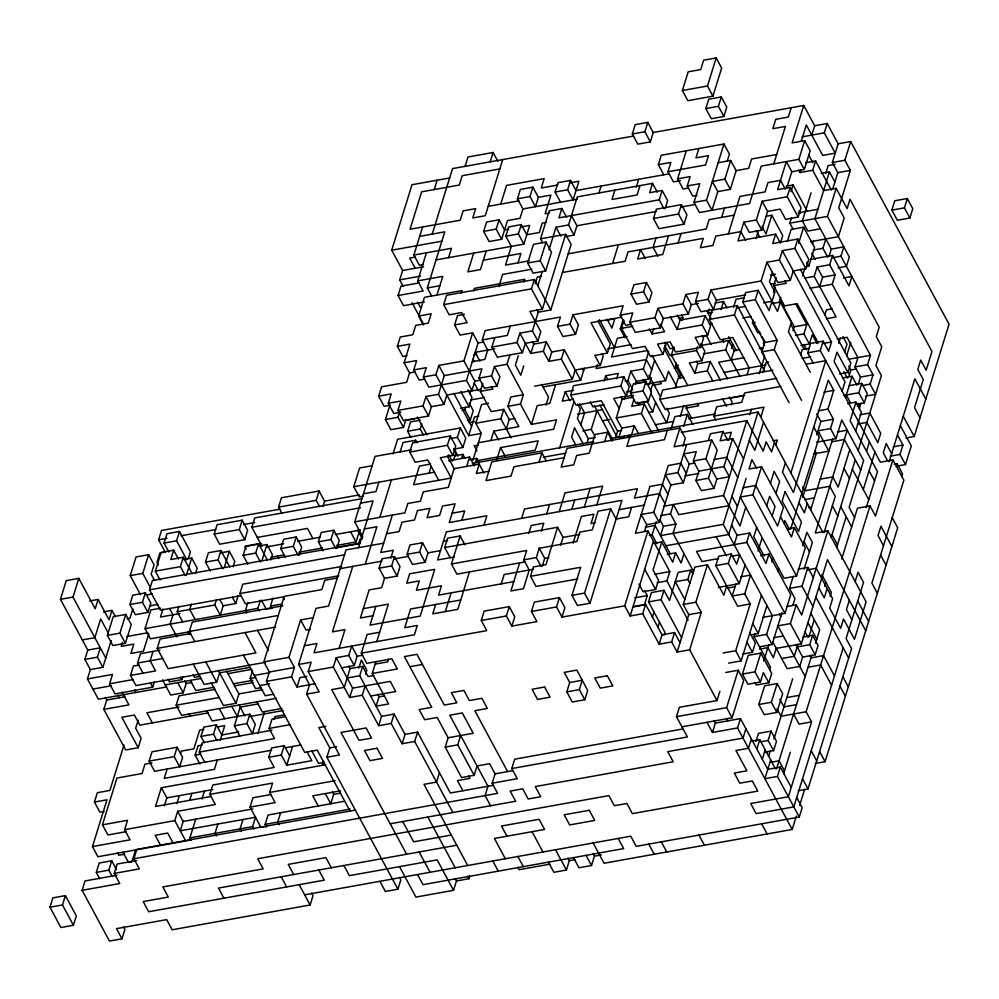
<?xml version="1.0" encoding="UTF-8"?>
<svg xmlns="http://www.w3.org/2000/svg" width="999" height="999" viewBox="0 0 999 999"><rect width="100%" height="100%" fill="white"/><g stroke="black" fill="none" stroke-linecap="round" stroke-linejoin="round"><path stroke-width="1.5" d="M166.646 686.95L98.364 699.225L87.437 678.933L90.335 669.58L84.878 659.427L87.775 650.074L60.452 599.325L66.259 580.619L78.809 578.359L95.205 608.803L98.102 599.45L89.748 600.948M105.782 657.966L73.002 597.077L78.809 578.359M90.335 669.58L102.885 667.32L97.415 657.167L100.325 647.814L87.775 650.074M103.571 611.9L111.938 610.389L109.028 619.755L98.102 599.45M107.392 635.414L113.212 616.695L125.749 614.447L131.219 624.6L125.399 643.306L112.862 645.566L107.392 635.414L119.942 633.154L125.749 614.447M140.497 594.68L130.245 575.649L136.051 556.942L148.601 554.682L154.058 564.835L151.161 574.188L154.57 580.531M102.885 667.32L111.176 640.584M129.895 604.507L132.805 595.154L145.342 592.894L150.812 603.046L147.902 612.399L135.365 614.66L129.895 604.507L142.445 602.26L145.342 592.894M150.3 587.35L142.782 573.401L148.601 554.682M154.37 681.817L152.71 687.162L115.072 693.93L109.615 683.778L112.512 674.425L87.437 678.933M122.477 642.345L121.229 646.353L133.779 644.105L130.869 653.458L143.406 651.198L148.801 633.828M132.855 608.928L129.945 618.281L127.16 618.793M138.162 720.192L135.664 728.209L141.134 738.361L138.224 747.714L125.687 749.974L103.821 709.377L106.731 700.024L105.37 697.489M165.434 552.497L158.604 539.81L161.513 530.457L279.97 509.165M49.95 907.217L52.86 897.864L65.397 895.616L76.324 915.908L73.427 925.261L60.877 927.522L49.95 907.217L62.487 904.969L65.397 895.616M241.283 595.616L160.452 610.152L149.525 589.847L152.422 580.494L360.077 543.169M160.115 580.019L155.332 571.141L161.139 552.435L173.689 550.174L178.459 559.053M168.831 551.947L164.048 543.069L166.945 533.716L179.495 531.468L190.422 551.76L188.349 558.441M265.572 662.275L135.964 685.576L130.507 675.424L133.404 666.071L138.986 665.072M190.909 631.53L150.487 638.798L145.03 628.646L150.837 609.939L160.589 608.179M104.096 811.45L99.912 812.199L94.443 802.06L97.353 792.694L109.89 790.446L124.001 745.004M143.044 673.176L137.575 663.024L140.484 653.671L159.99 650.162M173.689 550.174L170.779 559.527L183.317 557.28L192.195 573.763M186.838 559.852L176.586 540.821L179.495 531.468M162.962 609.015L160.477 617.032L179.982 613.536M146.703 847.964L97.927 856.73L92.457 846.578L106.993 799.799L94.443 802.06M153.022 651.41L150.125 660.764L155.582 670.916L130.507 675.424M185.202 575.511L180.419 566.633L183.317 557.28M123.514 926.91L124.887 929.445L121.978 938.798L109.44 941.058L82.118 890.309L85.015 880.956L117.07 875.186M126.024 831.705L107.904 834.964L102.447 824.824L116.97 778.034L142.058 773.526L144.955 764.173L151.923 762.924M244.992 632.579L255.931 652.884L168.132 668.668L157.205 648.363L160.102 639.01L190.759 633.503M186.301 575.436L191.696 558.066L183.329 559.565M99.713 878.733L96.291 872.389L99.201 863.036L111.738 860.776L116.521 869.654M182.655 621.878L177.185 611.738L178.846 606.393M195.492 573.563L197.153 568.219L191.696 558.066M191.396 604.133L189.735 609.477L195.192 619.63M112.25 876.485L108.829 870.141L111.738 860.776M210.277 571.003L205.494 562.125L208.404 552.759L220.941 550.511L229.832 567.007M214.211 534.053L217.12 524.7L242.208 520.192L247.665 530.332L244.767 539.697L219.68 544.205L214.211 534.053L239.298 529.545L242.208 520.192M92.457 846.578L130.095 839.809L124.625 829.669L127.535 820.304L102.447 824.824M82.118 890.309L119.743 883.541L114.273 873.401L117.183 864.035L136.688 860.539M271.666 750.224L154.595 771.278L149.138 761.126L152.035 751.772L177.123 747.264L182.592 757.404L179.683 766.77L174.213 756.618L177.123 747.264M194.83 641.595L189.36 631.455L192.27 622.102L282.854 605.806M222.827 568.743L218.044 559.865L220.941 550.511M168.057 679.32L169.418 681.855L181.968 679.607L182.792 676.935M276.411 698.313L181.643 715.359L176.174 705.207L179.083 695.853L215.309 689.335M162.512 679.832L170.717 695.054L183.254 692.806L186.164 683.441L184.79 680.906M131.818 861.987L135.552 849.962M114.273 873.401L139.361 868.893L133.891 858.74L136.801 849.387L355.594 810.052M224.338 567.345L229.32 551.298L220.954 552.809M219.768 599.425L223.189 605.769L220.28 615.122L214.81 604.969L216.471 599.625M289.66 755.831L284.191 745.679L271.653 747.939L268.743 757.292L274.213 767.444L161.326 787.736L155.519 806.443L211.264 796.428M167.145 769.018L164.236 778.371L214.41 769.355L217.307 760.002M233.117 566.795L234.777 561.45L229.32 551.298M164.311 805.906L166.796 797.876L161.326 787.736M180.494 753.77L181.319 751.098L193.856 748.85L199.675 730.132L203.846 729.382M247.914 564.235L243.132 555.357L246.029 546.003L258.579 543.743L267.457 560.239M262.088 546.316L251.848 527.285L254.745 517.932L362.05 498.638M223.189 605.769L235.727 603.508L238.212 595.491M284.34 599.5L282.967 596.952L245.342 603.721L239.872 593.568L242.782 584.215L341.733 566.433M176.848 803.646L179.333 795.629M260.452 561.987L255.669 553.096L258.579 543.743M193.219 664.148L204.146 684.452L216.683 682.192L219.593 672.839L250.25 667.332M148.102 847.701L185.727 840.946L174.8 820.641L177.697 811.288L215.334 804.52L209.865 794.38L212.775 785.027L325.649 764.722M199.912 764.035L195.13 755.157L198.039 745.803L202.21 745.042M204.358 742.781L200.936 736.438L203.846 727.085L216.383 724.837L221.853 734.977L238.574 731.98M204.77 762.262L199.3 752.11L202.21 742.756L271.89 730.219M247.852 602.584L245.367 610.614L246.728 613.149M261.963 560.576L266.945 544.542L258.579 546.041M281.98 513.461L278.559 507.117L281.468 497.764L319.093 490.996L324.563 501.148L322.902 506.493M177.697 811.288L183.167 821.44L180.257 830.793L255.519 817.269L252.61 826.623L253.971 829.158M189.81 800.049L191.883 793.368M216.895 740.534L213.486 734.19L216.383 724.837M270.754 560.039L272.415 554.682L266.945 544.542M259.278 610.889L257.904 608.354L260.402 600.337M191.259 840.434L189.897 837.899L195.704 819.18M201.935 799.138L204.42 791.121M220.192 740.321L224.75 725.624L217.782 726.872M285.539 557.467L280.756 548.588L283.666 539.235L296.204 536.987L301.673 547.127L299.176 555.144M211.151 682.704L223.439 705.544L235.989 703.284L238.886 693.93L226.598 671.091M271.815 608.641L270.454 606.106L272.939 598.076M239.835 735.988L234.365 725.836L240.185 707.13L258.291 703.87M261.176 687.624L255.607 688.623L250.137 678.483L252.635 670.454M298.077 555.219L293.294 546.341L296.204 536.987M350.025 811.051L317.232 750.162L304.695 752.409L266.446 681.368L269.343 672.015L263.886 661.862L284.216 596.378L321.84 589.61L324.75 580.257L337.287 577.996M403.134 286.201L399.712 279.857L402.622 270.504L391.695 250.212L412.025 184.715L449.65 177.959M249.812 714.223L255.282 724.375L252.372 733.728L246.915 723.588L249.812 714.223L212.188 720.991L206.731 710.838M319.605 506.693L316.196 500.349L319.093 490.996M217.894 824.025L214.985 833.391L216.346 835.926M257.817 733.566L264.46 712.175M323.164 550.711L318.381 541.833L321.291 532.467L333.828 530.219L339.298 540.372L336.8 548.389M424.45 301.923L403.546 305.682L398.077 295.529L400.986 286.176L419.105 282.917M315.11 683.753L296.99 687.012L291.533 676.86L294.43 667.507L288.973 657.354L300.587 619.929L313.124 617.682M423.514 264.448L419.33 265.21L413.873 255.057L422.589 226.985M434.203 189.56L437.112 180.207M199.3 752.11L274.563 738.573L269.093 728.433L272.003 719.068L284.54 716.82M242.969 819.517L240.072 828.87L241.433 831.418M274.101 719.28L274.925 716.608L284.678 714.847M335.701 548.451L330.931 539.572L333.828 530.219M266.558 826.41L260.976 827.409L250.05 807.117L252.959 797.764L271.079 794.505M389.71 405.332L384.128 406.331L378.671 396.191L381.568 386.825L406.655 382.317L409.565 372.964L404.096 362.812L409.915 344.106L397.365 346.366L402.834 356.506L407.018 355.756M379.907 881.293L385.364 891.445L397.914 889.197L326.873 757.254L339.41 755.007L306.631 694.118L309.54 684.752L298.601 664.46L316.034 608.329L328.571 606.068L346.004 549.937L383.628 543.169M363.436 496.091L359.265 496.853L353.796 486.7L359.603 467.982L372.152 465.734M397.365 346.366L400.274 337L412.812 334.752L415.721 325.399L428.259 323.139L431.168 313.786L418.618 316.034L423.401 324.912M398.077 295.529L423.164 291.021L417.694 280.869L426.411 252.797M432.217 234.091L452.559 168.594L633.728 136.026M296.99 687.012L299.9 677.659L306.868 676.398M400.736 412.187L393.768 413.436L388.311 403.284L391.208 393.931L378.671 396.191M250.05 807.117L275.137 802.609L269.668 792.457L272.577 783.104L209.865 794.38M307.055 751.797L311.838 760.676L286.75 765.184L281.293 755.032L284.191 745.679M405.919 419.405L403.434 427.422L390.884 429.682L385.427 419.53L389.985 404.832M306.631 694.118L319.168 691.857L308.241 671.565L311.151 662.2L298.601 664.46M362.912 537.087L354.72 521.865L375.05 456.381L411.288 449.862M418.618 316.034L424.438 297.327L462.062 290.559L461.226 293.231M431.431 295.579L427.335 287.974L444.767 231.83L419.68 236.351M465.097 166.346L468.007 156.993L493.094 152.485L497.877 161.363M266.521 826.91L265.147 824.362L268.057 815.009L343.319 801.485M286.75 765.184L292.57 746.478M336.526 545.454L356.031 541.945L359.765 529.92M464.485 314.323L457.517 315.584L454.62 324.937L460.077 335.09L472.627 332.829L463.911 360.901L438.823 365.409L444.293 375.562L438.474 394.268L425.936 396.528L431.393 406.668L428.496 416.034L403.409 420.542L397.939 410.389L400.849 401.036L388.311 403.284M358.541 544.255L360.202 538.898M403.434 427.422L397.964 417.282L399.625 411.925M352.734 566.396L332.405 631.88L344.942 629.632L339.136 648.339M358.541 547.677L373.077 500.899L360.527 503.159M378.883 482.192L375.974 491.545L363.436 493.793M424.775 379.071L419.205 380.07L413.736 369.917L416.645 360.564L404.096 362.812M436.975 295.067L442.782 276.361L417.694 280.869M448.588 257.642L451.498 248.289L413.873 255.057M280.607 812.761L277.697 822.115L279.058 824.65M393.032 453.946L397.602 439.248L460.314 427.972L465.771 438.124L462.874 447.477L454.508 448.988M454.62 324.937L467.157 322.677L461.688 312.537L449.15 314.785L443.681 304.645L446.59 295.279L534.39 279.495L550.786 309.952L538.236 312.2L532.43 330.919L537.899 341.059L525.349 343.319L522.452 352.672L497.365 357.18L491.895 347.028L494.805 337.674M365.172 685.888L362.262 695.242L349.725 697.502L333.329 667.045L336.238 657.692L348.776 655.444L351.685 646.078L357.142 656.231L354.245 665.584L341.695 667.844M365.284 564.135L376.898 526.71L364.36 528.971M379.807 517.357L391.421 479.932M400.137 451.86L403.047 442.507L415.584 440.259L416.945 442.794M472.627 332.829L478.084 342.982L466.471 380.407L428.833 387.162L423.376 377.023L426.286 367.669L413.736 369.917M490.184 161.838L493.094 152.485M411.039 437.612L407.629 431.268L410.539 421.915L420.292 420.154M428.496 416.034L423.027 405.881L425.936 396.528M438.686 480.269L427.759 459.977L415.222 462.225L409.752 452.085L412.662 442.719L450.287 435.964L455.744 446.103L452.847 455.469L440.297 457.717L451.236 478.022L413.598 484.777L419.418 466.071L430.557 464.06M392.345 515.097L380.731 552.522L393.269 550.274L390.784 558.291M414.76 442.932L415.584 440.259M488.561 403.284L481.593 404.545L475.786 423.251L481.243 433.404L468.706 435.651L435.914 374.762L438.823 365.409M473.676 253.134L467.869 271.853L480.407 269.593L486.226 250.886M502.722 159.578L485.302 215.709L472.752 217.969L475.661 208.616L463.124 210.864L460.214 220.23L410.04 229.246L421.665 191.82L459.29 185.052L462.2 175.699L499.825 168.931M423.588 435.352L420.167 429.008L421.828 423.663M384.553 578.334L379.096 568.194L381.993 558.828L394.543 556.58L400 566.733L397.103 576.086L384.553 578.334L381.655 587.699L369.106 589.947L360.389 618.019L372.939 615.759M532.904 187.188L530.007 196.541L535.464 206.693L538.374 197.34L532.904 187.188L520.367 189.448L517.457 198.801L522.927 208.953L520.017 218.306L507.48 220.567L501.673 239.273L489.123 241.533L483.666 231.381L486.563 222.028L499.113 219.768L504.57 229.92L508.753 229.171M348.701 666.096L350.062 668.631L344.255 687.349L331.718 689.597L359.041 740.346L371.578 738.086L366.109 727.946L341.034 732.454L406.605 854.232M322.302 765.097L323.551 761.088M326.873 757.254L329.782 747.901L318.843 727.609L325.811 726.348M377.634 694.293L379.008 696.827L376.099 706.181L388.636 703.933L372.252 673.488L397.327 668.968L391.87 658.828L366.783 663.336L361.313 653.184L367.132 634.477L379.67 632.217M375.836 606.405L370.03 625.112L420.204 616.096L434.727 569.318L409.64 573.826L406.73 583.179L419.28 580.931L416.371 590.284L441.458 585.776L438.549 595.129L513.811 581.605M473.776 290.984L474.6 288.311L524.775 279.283L523.938 281.955M500.749 204.108L506.555 185.389L544.18 178.634L541.283 187.987L558.004 184.977M349.725 697.502L352.622 688.136L336.238 657.692M358.853 668.094L361.338 660.077L366.808 670.217L365.559 674.238M397.103 576.086L391.633 565.933L394.543 556.58M501.673 239.273L496.203 229.121L499.113 219.768M381.568 716.333L394.106 714.073L391.196 723.438L378.658 725.686L381.568 716.333L359.702 675.736L362.612 666.383L350.062 668.631M431.393 406.668L443.943 404.42L446.84 395.067L471.928 390.547L474.837 381.193L463.911 360.901M376.76 641.57L388.386 604.145L363.299 608.666M429.046 473.164L431.131 466.483M407.08 554.32L409.99 544.967L422.527 542.719L427.997 552.859L425.087 562.212L412.55 564.472L407.08 554.32L419.617 552.072L422.527 542.719M529.183 260.826L505.494 265.085L511.301 246.378L505.844 236.226L508.741 226.873L521.291 224.613L526.748 234.765L539.298 232.505L542.207 223.152L546.378 222.402M332.305 791.845L333.678 794.38L330.769 803.733L325.312 793.593M372.252 673.488L375.986 661.45M452.847 455.469L447.377 445.317L450.287 435.964M472.277 361.688L484.815 359.44L487.724 350.087L482.255 339.935L485.164 330.582L560.414 317.045L557.517 326.398L562.974 336.551L575.524 334.303L578.421 324.937L572.964 314.797L623.126 305.769L620.229 315.135L625.686 325.274L631.268 324.275M498.863 286.476L502.597 274.438L531.855 269.181M436.051 259.902L523.851 244.118L518.381 233.966L521.291 224.613M121.978 938.798L116.508 928.645L166.683 919.629L172.153 929.782L310.115 904.982L313.024 895.616L311.651 893.081M467.557 420.492L470.342 419.992L464.872 409.84L465.709 407.167M469.855 393.806L470.691 391.133L480.444 389.373M388.524 659.203L387.699 661.875L375.149 664.123M462.874 447.477L457.405 437.337L460.314 427.972M460.689 408.304L469.055 406.793L471.953 397.44L467.857 389.835M453.696 459.677L455.769 452.997L453.721 449.188M509.902 354.932L507.005 364.285L494.455 366.533L499.925 376.685L497.015 386.039L484.478 388.299L479.008 378.146L481.918 368.793L444.293 375.562M447.302 455.969L454.133 468.656L448.326 487.375L423.239 491.883L420.342 501.236L407.792 503.496L404.895 512.849L354.72 521.865M518.044 262.837L520.941 253.471L483.316 260.24M523.851 244.118L529.657 225.412L521.291 226.91M470.342 419.992L473.251 410.639L469.143 403.022M506.331 428.896L509.24 419.53L503.771 409.39L491.233 411.638L480.307 391.346L482.792 383.329M461.65 458.379L462.899 454.37L454.533 455.869M468.706 435.651L474.513 416.945L478.696 416.196M497.015 386.039L491.558 375.899L494.455 366.533M527.659 263.049L533.466 244.33L546.003 242.083L551.473 252.223L545.666 270.941L533.116 273.189L527.659 263.049L540.197 260.789L546.003 242.083M466.683 466.408L469.58 457.055L448.676 460.801M510.252 326.061L507.342 335.427L482.255 339.935M450.174 557.704L444.705 547.564L447.614 538.199L460.152 535.951L464.935 544.83M542.619 242.62L540.559 238.811L549.275 210.752L561.825 208.491L566.608 217.37M560.551 202.185L555.094 192.033L557.991 182.68L570.541 180.432L575.998 190.572L669.367 173.789M472.952 460.127L481.243 433.404M475.462 462.437L476.71 458.416L469.742 459.677M537.899 341.059L540.796 331.705L529.87 311.413L542.407 309.153L531.48 288.861L534.39 279.495M435.651 604.482L432.742 613.848L457.829 609.34L469.443 571.915M461.788 520.279L464.697 510.926L452.16 513.186M454.133 468.656L479.22 464.148L476.311 473.501L488.861 471.253M522.452 352.672L516.982 342.52L519.892 333.167L532.43 330.919M535.239 283.716L537.312 277.035L541.495 276.286M525.187 561.888L456.905 574.163L451.436 564.01L460.152 535.951M537.749 286.014L542.32 271.316M548.963 249.925L556.006 227.21L568.556 224.95L577.272 196.878L652.522 183.354L657.305 192.233M561.825 208.491L558.916 217.844L659.253 199.812L662.162 190.459L649.625 192.707L652.522 183.354M570.541 182.717L578.908 181.219L573.101 199.937L567.632 189.785L570.541 180.432M490.884 440.497L493.793 431.143L518.868 426.635L507.942 406.343L510.851 396.99L523.389 394.73L507.005 364.285M518.269 355.719L515.372 365.072L520.829 375.224L523.738 365.871M511.113 437.774L500.861 418.743L503.771 409.39M405.032 734.377L417.582 732.117L414.672 741.47L402.122 743.731L405.032 734.377L394.106 714.073M445.292 611.588L451.098 592.882M542.407 309.153L565.646 234.303L540.559 238.811M496.79 459.627L500.524 447.602L538.149 440.834L535.239 450.199L476.71 460.714M533.716 344.106L546.266 341.858L543.356 351.211L530.819 353.471L533.716 344.106L532.355 341.571M478.346 442.757L553.596 429.233L556.505 419.867L531.418 424.388L520.491 404.083L523.389 394.73M483.966 525.137L486.875 515.771L449.25 522.539L455.057 503.833L442.52 506.081L439.61 515.434L427.072 517.694L429.97 508.341L417.432 510.589L414.523 519.955L401.985 522.202L399.076 531.555L386.538 533.816M550.786 309.952L571.116 244.455L565.646 234.303M565.659 236.601L574.013 235.102L576.923 225.749L571.453 215.597M599.013 192.745L601.086 186.064M551.723 351.998L564.273 349.75L561.363 359.103L548.826 361.363L551.723 351.998L546.266 341.858M531.418 424.388L537.225 405.669L549.775 403.421L555.581 384.702M575.524 334.303L570.054 324.151L572.964 314.797M546.016 405.132L548.501 397.103L541.67 384.428M397.914 889.197L400.811 879.832L399.45 877.297M361.313 653.184L486.738 630.631L481.281 620.491L484.178 611.138L509.265 606.618L514.735 616.77L511.825 626.123L536.913 621.615L531.443 611.463L534.353 602.11L559.44 597.602L564.897 607.754L562 617.107L624.712 605.831L647.951 530.981L635.401 533.241L649.924 486.463L662.474 484.203L667.931 494.355M614.897 190.122L611.987 199.475L637.075 194.967L639.984 185.614M632.33 133.978L635.227 124.625L647.777 122.377L653.234 132.517L650.337 141.883L637.787 144.131L632.33 133.978L644.867 131.731L647.777 122.377M133.891 858.74L497.627 793.343L492.157 783.204L495.067 773.838L489.61 763.698L477.06 765.946L474.15 775.311L461.613 777.559L445.217 747.115L448.126 737.761L437.2 717.457L424.65 719.717L419.193 709.565L431.73 707.317L404.408 656.568L416.958 654.32L444.28 705.057L456.818 702.809L451.348 692.657L463.898 690.396L469.355 700.549L481.905 698.289L487.362 708.441L474.825 710.701L507.617 771.59M439.435 772.714L436.526 782.067L423.988 784.327L467.707 865.509M501.261 583.853L504.17 574.5L533.441 569.243M521.603 518.369L524.5 509.015L637.387 488.723L634.477 498.076L659.565 493.568L665.034 503.708M539.023 462.237L541.933 452.872L491.758 461.9L485.951 480.606L511.038 476.098L513.948 466.745L564.11 457.717M573.576 390.297L565.222 391.808L562.312 401.161L573.463 399.163M474.15 775.311L457.767 744.854L460.664 735.501M534.665 386.163L572.29 379.408L575.199 370.042L600.287 365.534L603.184 356.181L601.823 353.646M615.521 437.837L617.607 431.156L601.211 400.699L576.123 405.219L570.654 395.067L573.563 385.714L623.738 376.685L629.195 386.838L626.298 396.191L613.748 398.451L619.218 408.603M519.617 562.887L510.901 590.958L523.451 588.698L529.258 569.992L523.788 559.84L526.698 550.486L451.436 564.01M528.746 533.491L531.231 525.474L543.781 523.214L541.296 531.231M612.574 263.499L618.381 244.792M636.226 187.325L638.711 179.296M511.825 626.123L506.368 615.983L509.265 606.618M559.502 448.364L574.025 401.586M543.031 386.963L580.669 380.194L584.403 368.169M546.69 513.861L549.587 504.495M577.797 578.933L535.988 586.45L530.519 576.298L533.429 566.945L545.966 564.685L557.592 527.272L444.705 547.564M541.121 566.47L536.338 557.592L539.235 548.239L576.86 541.47L579.77 532.117L592.307 529.857L598.126 511.151L610.664 508.891L616.133 519.043L628.671 516.783L631.58 507.43M663.798 174.788L658.329 164.648L661.238 155.282L723.95 144.018L729.42 154.158L727.334 160.839M597.352 364.573L596.116 368.581L646.278 359.565L651.748 369.717M682.379 90.522L688.186 71.816L700.736 69.555L703.633 60.202L716.183 57.942L721.64 68.094L712.924 96.166L687.849 100.674L682.379 90.522L707.467 86.014L716.183 57.942M580.781 424.925L584.515 412.899L579.732 404.021M600.287 365.534L594.817 355.382L607.367 353.134L610.264 343.781L597.976 320.941M542.207 566.396L544.705 558.379L539.235 548.239M559.228 511.6L565.034 492.894L602.659 486.126L596.853 504.832M653.446 218.519L656.355 209.166L681.443 204.658L686.9 214.81L683.99 224.163L658.915 228.671L653.446 218.519L678.533 214.011L681.443 204.658M680.406 180.644L673.438 181.893L667.969 171.741L670.878 162.387L658.329 164.648M604.083 381.031L605.744 375.686L618.294 373.426L616.633 378.771M625.049 337.787L620.267 328.908L623.176 319.555M631.018 294.093L633.928 284.74L646.465 282.492L651.935 292.632L649.025 301.998L636.488 304.245L631.018 294.093L643.556 291.845L646.465 282.492M664.535 342.37L665.896 344.905L662.999 354.258L650.449 356.518L644.992 346.366L632.442 348.626L621.515 328.321L624.013 320.304M587.1 442.719L588.349 438.711L577.41 418.406L580.319 409.053L577.584 403.983M594.667 435.701L591.246 429.358L597.052 410.639M399.525 866.645L415.921 897.09L453.546 890.321L456.456 880.968L455.082 878.433M560.564 545.429L563.049 537.412L557.592 527.272M571.765 509.353L574.675 499.987M786.8 187.787L791.782 171.753L786.313 161.601L777.609 189.673L790.147 187.412L787.237 196.766L762.162 201.274L756.343 219.992L743.805 222.24L737.999 240.959L775.624 234.191L772.714 243.544L797.801 239.036L794.892 248.389L782.354 250.649L779.445 260.002L766.907 262.262L761.101 280.969L710.926 289.985L716.395 300.137L713.486 309.49L700.948 311.75L695.479 301.598L698.388 292.245L685.838 294.505L682.941 303.858L657.854 308.366L663.324 318.519L660.414 327.872L635.327 332.38L629.87 322.227L632.767 312.874L620.229 315.135M656.006 238.024L653.096 247.377L657.879 256.268M665.134 208.629L667.632 200.599L662.162 190.459M688.648 187.987L683.079 188.998L677.609 178.846L686.325 150.774M705.856 108.566L708.753 99.213L721.303 96.953L726.76 107.105L723.863 116.458L711.313 118.719L705.856 108.566L718.393 106.306L721.303 96.953M626.298 396.191L620.829 386.051L623.738 376.685M456.456 880.968L468.993 878.708L469.83 876.036M573.101 543.181L581.406 516.446L593.943 514.198L591.046 523.551L595.229 522.802M584.315 507.092L590.122 488.386M604.645 441.595L607.554 432.242L595.004 434.503L589.198 453.209L576.66 455.469L573.751 464.822L561.213 467.082L567.02 448.364L679.894 428.072L685.364 438.224L682.879 446.241M668.543 235.776L662.737 254.483L637.649 258.991L640.559 249.638L645.342 258.516M562 617.107L556.53 606.955L559.44 597.602M696.89 195.342L692.707 196.091L687.25 185.951L690.147 176.586L677.609 178.846M698.863 148.526L695.966 157.879L708.503 155.619L705.594 164.985L667.969 171.741M624.437 436.463L618.868 437.462L621.778 428.109L616.308 417.957L622.115 399.238L620.754 396.703M632.704 389.41L627.934 380.532L630.831 371.178L643.381 368.918L648.776 351.548M624.213 399.45L625.049 396.778L633.403 395.267M492.157 783.204L517.245 778.696L511.788 768.543L514.685 759.19L683.316 728.87M630.469 393.144L633.366 383.791L645.916 381.531L651.373 391.683L648.476 401.036L635.926 403.296L630.469 393.144L643.006 390.896L645.916 381.531M660.414 327.872L654.944 317.719L657.854 308.366M678.184 242.869L681.093 233.516M635.464 384.003L636.301 381.318L630.831 371.178M660.514 324.101L664.61 331.705L652.072 333.966L653.721 328.621M454.358 556.955L437.624 559.964L446.341 531.893L621.94 500.324L589.984 603.246L577.447 605.494L571.977 595.354L580.694 567.282L530.519 576.298M653.234 132.517L803.745 105.469L792.132 142.882L804.67 140.634L798.863 159.34L761.238 166.109L749.612 203.534L699.45 212.55L693.98 202.397L699.787 183.691L687.25 185.951M633.828 399.662L631.755 406.343L644.305 404.083L658.641 430.731M645.491 379.445L644.667 382.118L643.306 379.583M629.732 437.087L626.823 446.453L664.447 439.685L667.357 430.332M621.778 428.109L634.315 425.849L631.405 435.202L627.235 435.951M636.301 381.318L648.838 379.071L654.645 360.352M589.984 603.246L584.527 593.094L610.664 508.891M649.275 384.615L651.348 377.934M718.144 162.725L730.681 160.464L724.874 179.183L712.337 181.431L717.794 191.583L711.987 210.302L706.518 200.15L723.95 144.018M651.635 432.48L641.395 413.449L644.305 404.083M650.549 390.934L653.034 382.904M680.057 320.105L705.144 315.584L702.235 324.95L677.147 329.458L680.057 320.105L677.322 315.022M648.513 412.525L652.697 411.775L655.594 402.41M566.795 691.87L569.705 682.504L564.235 672.364L576.773 670.104L587.712 690.409L584.802 699.762L572.265 702.01L566.795 691.87L579.333 689.61L582.242 680.257L569.705 682.504M687.762 385.502L671.365 355.057L673.85 347.04M682.155 320.304L682.979 317.632L681.618 315.097M744.667 395.229L665.234 409.515L659.765 399.363L662.674 390.01L772.764 370.217M646.066 384.165L665.584 380.656L668.481 371.303L676.685 386.526M663.324 318.519L688.398 313.998L691.308 304.645L685.838 294.505M721.628 217.395L724.525 208.042M717.794 191.583L730.344 189.335L736.151 170.617L730.681 160.464M678.259 376.436L681.043 375.936L675.586 365.784L676.41 363.112M675.212 387.762L678.121 378.396L683.691 377.397M713.486 309.49L708.029 299.35L710.926 289.985M728.358 233.853L739.972 196.428L765.059 191.92L767.969 182.567L780.506 180.307L785.289 189.186M671.141 428.646L674.874 416.62L687.412 414.36L692.881 424.513M694.842 373.102L697.739 363.736L710.289 361.488L707.379 370.841L694.842 373.102L689.372 362.949L701.91 360.689L696.453 350.549L697.689 346.541M709.315 309.116L708.066 313.124L712.25 312.375M662.999 354.258L657.529 344.118L670.079 341.858L675.536 352.01L700.624 347.502L703.533 338.137L702.16 335.602M747.127 374.6L749.2 367.919L732.804 337.475L720.267 339.722L709.34 319.43L712.237 310.077L737.324 305.569L764.647 356.306L759.252 373.688M644.605 531.356L646.678 524.675L641.208 514.535L653.758 512.275L668.281 465.497L680.819 463.236L686.288 473.389M680.307 416.446L683.628 405.756M700.624 347.502L695.154 337.35L707.704 335.09L710.601 325.736L705.144 315.584M679.894 428.072L674.088 446.79L711.713 440.022L717.182 450.174L708.466 478.234L713.935 488.386L701.385 490.634L695.928 480.494L698.825 471.141L693.368 460.989L696.266 451.635L683.728 453.883L689.198 464.036L683.378 482.742L670.841 485.002L659.215 522.427L646.678 524.675M691.608 418.206L686.151 408.054L686.975 405.382M701.91 360.689L704.819 351.336L700.724 343.731M683.678 426.386L687.412 414.36M721.028 309.528L723.513 301.511L715.159 303.009M656.93 543.706L652.147 534.827L656.293 521.466M633.079 606.63L645.616 604.37L642.719 613.723L630.169 615.983L653.408 541.133M683.378 482.742L677.921 472.602L686.638 444.53M773.775 163.848L785.389 126.436L772.851 128.684L775.761 119.331L788.298 117.07L791.208 107.717M660.002 519.917L663.423 526.261L660.514 535.626L723.226 524.35L758.079 412.075L610.364 438.636M733.566 307.28L736.063 299.25L744.417 297.752M653.421 543.431L661.775 541.933L653.071 569.992L658.528 580.144L655.631 589.497L643.081 591.758L638.985 584.14M693.543 571.428L673.051 533.366L675.961 524.013L670.491 513.861L673.401 504.507L678.87 514.66L729.033 505.631M755.981 238.536L758.466 230.507M644.38 604.957L647.277 595.591L644.542 590.521M764.472 370.741L734.427 314.922L737.324 305.569M743.805 222.24L749.262 232.392L761.812 230.132L767.619 211.426L762.162 201.274M740.072 376.511L725.736 349.875L728.633 340.522L700.761 345.529M664.11 635.027L664.947 632.355L648.551 601.91L651.448 592.544L663.998 590.297L669.455 600.436L678.171 572.377L690.721 570.117L692.769 573.926M548.426 862.137L553.883 872.289L566.433 870.029L569.33 860.676L567.969 858.141M789.023 402.634L761.7 351.885L764.61 342.532L742.744 301.935L745.654 292.582L758.191 290.322L769.118 310.627L774.937 291.908L769.467 281.768L772.377 272.402M766.245 216.271L771.815 215.272L766.008 233.978L761.912 226.361M731.593 348.376L732.829 344.355M715.821 419.967L713.773 416.158L716.67 406.805L741.758 402.297L744.667 392.944L780.893 386.426M731.193 360.027L734.103 350.674L728.633 340.522M652.347 617.394L654.008 612.05M708.378 440.397L710.451 433.716L722.989 431.456L727.771 440.334M801.323 141.009L806.305 124.962L822.701 155.419L835.239 153.159L824.312 132.867L827.222 123.501L814.672 125.762L811.775 135.115M681.58 637.712L661.088 599.65L663.998 590.297M688.074 620.267L666.895 580.943L669.805 571.578L647.951 530.981M667.257 554.37L675.611 552.872L672.714 562.225L661.775 541.933M713.935 488.386L716.832 479.033L705.906 458.728L711.713 440.022M801.56 400.374L774.237 349.638L777.147 340.272L755.294 299.688L758.191 290.322M790.996 191.621L793.069 184.94L786.101 186.201M657.817 627.547L659.477 622.202M757.891 332.967L752.434 322.814L753.258 320.142M805.843 162.687L815.596 160.926L812.699 170.292L800.149 172.54L800.986 169.867M683.978 553.658L681.081 563.024L675.611 552.872M780.669 242.245L782.741 235.564L771.815 215.272M722.989 431.456L720.092 440.809L732.629 438.561L743.556 458.853M731.318 404.757L732.142 402.085L729.407 397.003M791.782 171.753L804.32 169.493L810.139 150.787L804.67 140.634M662.012 634.815L674.562 632.567L671.653 641.92L659.115 644.168L662.012 634.815L645.616 604.37M793.243 229.508L789.822 223.164L791.483 217.819M573.501 857.629L578.97 867.769L591.508 865.521L594.417 856.168L593.056 853.621M818.306 342.969L797.14 303.646L784.59 305.906L773.663 285.602L776.148 277.585M787.362 241.496L791.096 229.47L803.633 227.21L814.56 247.515L808.753 266.221L805.968 266.721M773.688 292.495L775.349 287.15M728.87 440.272L731.355 432.255L724.387 433.504M767.619 211.426L780.169 209.166L785.626 219.318L798.176 217.07L801.073 207.705L790.147 187.412M689.859 583.279L687.811 579.47L690.721 570.117M716.832 479.033L729.382 476.773L723.913 466.62L732.629 438.561M764.185 340.434L763.361 343.107L764.722 345.654M707.429 564.822L695.816 602.235L701.273 612.387L689.66 649.812L677.122 652.072L688.736 614.647L683.266 604.495L694.892 567.07L707.429 564.822L723.825 595.267L726.735 585.913M811.076 192.832L802.372 220.904L807.829 231.056L820.379 228.796M779.145 302.635L780.806 297.29M772.04 303.559L780.394 302.06L777.497 311.413L761.101 280.969M798.651 243.257L803.633 227.21M745.778 507.217L739.959 525.936L723.576 495.492L746.802 420.641L681.306 432.417M766.907 262.262L777.834 282.555L790.384 280.307L793.281 270.941L805.831 268.694L808.728 259.34L797.801 239.036M749.737 414.747L751.398 409.39M763.011 371.978L765.921 362.612L768.706 362.113M825.674 173.589L828.159 165.559L835.127 164.311M821.066 173.376L829.432 171.865L814.909 218.656L831.305 249.101L829.232 255.781M832.816 188.699L837.799 172.665L832.342 162.512L838.149 143.806L827.222 123.501M802.509 275.949L804.582 269.268M812.462 243.881L813.298 241.209M761.038 416.496L763.935 407.142L713.773 416.158M740.796 576.848L750.549 575.087L744.742 593.806L750.199 603.945L737.662 606.206L715.796 565.609L718.706 556.256L731.243 553.995L736.713 564.148L739.622 554.795L731.256 556.293M746.116 478.359L728.696 534.49L665.971 545.766M763.548 422.227L754.832 450.287L749.362 440.147M838.049 267.844L846.403 266.346L849.312 256.993L827.447 216.396L836.163 188.324L823.626 190.584L812.699 170.292M810.514 241.708L838.386 236.688L844.192 217.982L838.723 207.829L850.349 170.404L844.879 160.265L850.686 141.546L838.149 143.806M793.031 330.794L794.28 326.773L779.932 300.137M511.788 768.543L687.374 736.975L676.448 716.683L679.357 707.317L716.982 700.561L719.892 691.196M826.323 318.718L836.076 316.97L814.222 276.373L817.12 267.02L829.669 264.76L832.567 255.407L810.276 259.415M827.709 257.18L822.939 248.301L825.836 238.948M718.368 587.412L739.272 583.653L728.346 563.361L731.243 553.995M734.153 544.642L737.062 535.289L731.593 525.137M752.846 494.817L740.309 497.077L784.028 578.259L796.565 576.011L752.846 494.817L761.563 466.745L749.025 469.006L751.922 459.652L756.705 468.531M801.011 345.529L809.377 344.031L803.908 333.878L806.817 324.525L795.891 304.22M819.679 286.526L822.589 277.16L817.12 267.02M800.624 354.895L802.272 349.538L809.24 348.289M774.475 442.52L771.565 451.873L766.108 441.733L763.199 451.086L746.802 420.641M775.748 445.404L777.397 440.059L773.226 440.809M762.649 617.432L784.952 613.423L746.703 542.395L749.6 533.029L737.062 535.289M809.377 344.031L812.287 334.677L817.07 343.556M735.926 584.028L732.192 596.053L744.742 593.806M813.186 362.949L807.716 352.809L810.626 343.444L823.164 341.196L828.633 351.336L831.53 341.983L782.354 250.649M739.272 583.653L745.079 564.947M756.705 527.522L753.795 536.875L764.048 555.906M770.391 483.416L774.125 471.378L779.595 481.53L775.861 493.556M865.846 396.066L875.599 394.318L870.129 384.165L873.039 374.812L867.569 364.66L870.479 355.307L832.229 284.265L835.127 274.912L829.669 264.76M858.166 450.449L881.405 375.599L875.936 365.459L881.755 346.74L876.285 336.601L879.195 327.235L840.946 256.194L843.843 246.84L831.305 249.101M824.774 315.209L826.435 309.865L832.017 308.866M766.683 505.756L769.592 496.403L775.049 506.555L772.152 515.909M758.016 551.036L762.162 537.662M785.401 462.824L782.504 472.177L793.431 492.47L828.283 380.207L833.753 390.347L827.946 409.066L833.403 419.205L830.506 428.571L835.963 438.711L816.458 442.22M877.359 593.294L871.89 583.141L903.845 480.232L892.919 459.927L880.369 462.187L820.266 350.549L823.164 341.196M728.596 663.136L741.146 660.876L735.676 650.724L750.199 603.945M790.871 472.964L825.723 360.701L806.218 364.21M715.371 723.114L740.459 718.593L737.549 727.959L712.462 732.467L715.371 723.114L713.998 720.566M760.539 555.631L768.905 554.12L765.996 563.473L749.6 533.029M838.661 343.356L840.321 338.012M681.917 726.822L732.08 717.806L726.623 707.654L738.236 670.229L725.699 672.489M741.146 660.876L761.475 595.392M771.852 561.975L773.101 557.966M783.89 523.214L784.715 520.541L789.497 529.42M768.805 682.767L763.348 672.614L760.439 681.967L747.901 684.228L742.432 674.075L748.239 655.356L760.788 653.109L771.715 673.401L768.805 682.767L756.268 685.014L754.907 682.479M769.617 669.767L770.441 667.095L754.058 636.65L754.882 633.978M816.707 434.827L820.866 421.466L816.77 413.861M844.542 352.172L847.027 344.156L842.931 336.538M732.08 717.806L743.706 680.381L738.236 670.229M742.657 654.07L752.422 652.31L755.319 642.956L749.862 632.817M751.26 634.852L758.229 633.603L766.945 605.531M777.734 570.791L778.558 568.106M790.596 529.358L819.23 437.125L813.76 426.985M802.647 497.477L816.345 453.371L814.984 450.836M846.64 355.806L850.786 342.445M891.87 210.127L894.767 200.762L907.317 198.514L912.774 208.666L909.877 218.019L897.327 220.267L891.87 210.127L904.407 207.867L907.317 198.514M787.387 528.896L794.355 527.647L791.445 537L780.519 516.695M760.439 681.967L754.982 671.815L760.788 653.109M759.515 646.803L772.065 644.542L766.595 634.39L772.402 615.684L723.226 524.35M807.267 503.409L804.357 512.774L798.888 502.622M842.12 391.146L845.029 381.793L834.09 361.488L837 352.135L847.926 372.427L839.572 373.938M847.926 372.427L850.836 363.074L800.286 269.206M848.788 376.648L850.861 369.967L848.813 366.158M763.736 660.963L768.718 644.917M810.626 509.927L832.617 439.085M845.491 397.652L852.122 376.273L842.369 378.022M858.416 383.753L860.489 377.06L855.032 366.92L857.929 357.567L847.002 337.262L837.249 339.023M745.916 728.746L743.019 738.099L667.757 751.635L673.226 761.775L535.252 786.588L540.721 796.727L528.171 798.988L522.714 788.835L510.164 791.096L515.634 801.248L390.209 823.788M772.065 644.542L782.017 612.462M792.881 605.244L794.954 598.563L789.485 588.411L793.218 576.386M802.771 545.641L806.917 532.28L812.387 542.42L804.083 569.155M835.963 438.711L841.77 420.005L863.636 460.601L849.113 507.38L854.57 517.532M784.952 613.423L790.758 594.717L768.905 554.12M796.565 576.011L805.281 547.939L794.355 527.647M758.828 704.52L764.635 685.814L777.185 683.553L782.642 693.706L776.835 712.412L764.297 714.672L758.828 704.52L771.365 702.26L777.185 683.553M751.385 738.898L748.476 748.251L735.938 750.511L746.865 770.803L734.327 773.064L739.784 783.204L752.334 780.956L757.791 791.096L632.367 813.648L626.91 803.496L614.36 805.756L608.903 795.604L257.705 858.74L263.174 868.893L162.837 886.925L168.294 897.077L143.207 901.585L148.676 911.737L324.275 880.169L318.806 870.017M847.589 403.584L855.956 402.085L850.149 420.791L877.472 471.54L866.258 507.629M855.956 404.383L864.322 402.884L858.853 392.732L861.762 383.379L849.225 385.626M759.527 649.1L767.881 647.589L773.351 657.742L776.26 648.388L801.335 643.88L790.409 623.576L796.228 604.87L786.463 606.618M812.961 606.455L802.035 586.151L807.841 567.444L798.089 569.193M755.993 741.395L758.478 733.378L771.028 731.131L776.485 741.27L773.588 750.636L765.222 752.135M859.315 408.603L860.976 403.259M756.842 749.05L759.752 739.685L751.385 741.196M824.075 532.529L835.276 496.441L829.807 486.288L804.719 490.796L802.672 486.988M849.799 449.662L838.173 487.075L832.716 476.935L820.167 479.183M855.606 430.944L861.413 412.237L855.956 402.085M864.322 402.884L867.232 393.519L861.762 383.379M837.487 431.905L847.239 430.157L815.284 533.066L827.834 530.819L801.685 615.009L796.228 604.87M762.312 759.19L765.222 749.837M773.588 750.636L768.119 740.484L771.028 731.131M798.001 644.255L794.267 656.281L781.717 658.528M831.193 537.325L855.269 459.802M801.335 643.88L827.484 559.677L865.733 630.719M768.581 756.355L770.241 751.011M773.975 738.973L792.644 678.833M770.679 759.989L764.872 778.696L777.409 776.448L780.319 767.082L767.781 769.342L740.459 718.593M795.803 644.38L802.634 657.067L799.724 666.433L787.187 668.681L772.839 642.045M808.853 637.025L814.247 619.655M824.625 586.238L825.873 582.23M836.663 547.477L846.203 516.733M866.533 451.248L869.442 441.883M802.634 657.067L815.172 654.82L809.714 644.667L812.612 635.314L802.859 637.062M827.135 588.536L824.237 597.889L818.768 587.737M776.56 768.793L811.837 655.194M815.571 643.169L819.717 629.795L810.838 613.311M830.094 596.378L831.33 592.37L821.777 574.612M841.707 558.965L857.479 508.166L870.017 505.919L875.486 516.071L892.919 459.927M863.286 489.46L874.912 452.035M815.172 654.82L818.081 645.466L812.612 635.314M783.678 773.601L790.321 752.222M843.193 647.839L793.805 806.892L756.181 813.648L750.711 803.508L788.348 796.74L811.575 721.89L806.118 711.75L870.017 505.919M889.16 461.638L914.884 378.771L925.811 399.076M849.337 600.262L846.44 609.627L851.897 619.767M855.156 581.555L858.054 572.202L863.523 582.355L846.091 638.486L851.56 648.638L807.991 788.973L798.226 790.721M896.278 466.446L897.114 463.773L894.317 464.273M897.114 466.071L905.481 464.56L900.012 454.42L902.921 445.054L897.452 434.915M593.131 842.969L604.058 863.261L792.195 829.445L796.34 816.071M799.662 805.381L804.645 789.347M901.747 476.598L902.572 473.913L897.114 463.773M905.481 464.56L911.288 445.854L900.361 425.549M905.831 437.999L914.197 436.501L949.05 324.225L850.686 141.546M304.645 894.829L630.756 836.2L636.213 846.353L799.275 817.032L802.172 807.679L796.715 797.539M815.309 763.448L825.074 761.7L897.689 527.797L892.219 517.657M802.01 136.875L824.312 132.867M517.457 198.801L530.007 196.541M555.094 192.033L567.632 189.785M488.199 206.356L518.868 200.849M538.374 197.34L550.911 195.08L545.104 213.798L549.288 213.049M776.685 154.495L751.598 159.003L748.688 168.369L736.151 170.617M522.927 208.953L577.272 199.176M832.342 162.512L844.879 160.265M483.666 231.381L496.203 229.121M391.695 250.212L441.858 241.196M837.799 172.665L850.349 170.404M505.844 236.226L518.381 233.966M693.98 202.397L706.518 200.15M576.923 225.749L656.355 211.463M681.443 206.955L695.379 204.445M415.272 257.105L409.702 258.104L415.159 268.256M402.622 270.504L423.526 266.745M734.165 215.147L709.078 219.655L706.181 229.008L568.206 253.808M399.712 279.857L420.616 276.111M798.301 212.799L817.819 209.291M427.335 287.974L439.885 285.714M789.822 223.164L827.447 216.396M562.4 272.527L625.112 261.251L628.021 251.898L703.271 238.361L700.361 247.715L712.911 245.467L715.808 236.114L740.896 231.606L745.679 240.484M443.681 304.645L531.48 288.861M813.174 250.062L822.939 248.301M832.579 257.705L840.946 256.194M770.991 274.95L775.162 274.201M771.128 275.287L775.311 274.538M771.016 284.141L775.199 283.391M804.457 278.122L814.222 276.373M773.663 285.602L786.201 283.354L784.839 280.806M822.589 277.16L835.127 274.912M557.517 326.398L570.054 324.151M695.479 301.598L708.029 299.35M478.084 342.982L483.666 341.983M621.628 317.17L590.971 322.689L607.367 353.134M691.308 304.645L698.276 303.396M716.395 300.137L745.654 294.88M606.443 320.254L614.81 318.756L611.9 328.109L607.117 319.23M843.506 277.997L851.872 276.498L848.963 285.851L832.567 255.407M809.927 288.274L832.229 284.265M491.895 347.028L516.982 342.52M629.87 322.227L654.944 317.719M742.744 301.935L755.294 299.688M494.692 348.826L475.187 352.335L479.957 361.213M473.801 354.882L476.585 354.383M621.515 328.321L632.667 326.323M763.661 302.772L772.027 301.273M620.267 328.908L623.064 328.409M678.808 318.381L682.979 317.632M737.337 307.854L745.691 306.356M409.565 372.964L415.134 371.965M709.34 319.43L734.427 314.922M627.122 336.513L617.37 338.261L611.563 356.968L647.789 350.462M709.352 324.026L712.137 323.526M742.794 318.007L751.161 316.508M423.376 377.023L435.914 374.762M607.492 348.876L631.181 344.605M752.434 322.814L755.219 322.315M702.272 336.426L706.455 335.676L711.238 344.555M479.008 378.146L491.558 375.899M474.837 381.193L480.407 380.194M674.275 347.989L670.092 348.751L666.683 342.407M794.28 326.773L806.817 324.525M671.365 355.057L696.453 350.549M672.901 355.132L670.117 355.632L664.66 345.492M480.307 391.346L492.844 389.086L491.483 386.551M795.554 335.377L803.908 333.878M764.61 342.532L777.147 340.272M703.433 353.883L725.736 349.875M397.939 410.389L423.027 405.881M734.103 350.674L739.672 349.662M470.566 399.987L484.503 397.477M759.19 348.451L763.373 347.702M675.586 365.784L678.371 365.284M385.427 419.53L397.964 417.282M761.7 351.885L774.237 349.638M674.2 368.331L678.383 367.582M743.743 357.767L718.656 362.275L727.534 378.771M823.176 343.494L831.53 341.983M404.957 420.616L414.71 418.868M462.087 410.339L464.872 409.84M625.137 381.031L627.934 380.532M507.942 406.343L520.491 404.083M570.654 395.067L620.829 386.051M634.914 383.866L643.269 382.367M807.716 352.809L820.266 350.549M653.046 385.202L661.4 383.703L660.039 381.168M724.113 372.427L765.921 364.91M802.16 358.404L810.526 356.893M407.629 431.268L420.167 429.008M626.423 391.933L632.005 390.934M468.956 422.54L474.525 421.541M475.786 423.251L500.861 418.743M577.659 405.294L580.456 404.795M509.24 419.53L514.81 418.531M622.115 399.238L633.266 397.24M848.176 359.315L870.479 355.307M604.008 404.795L592.857 406.805L590.134 401.723M577.547 414.148L602.634 409.64M637.474 403.371L647.227 401.623L652.697 411.775M659.765 399.363L776.835 378.321M450.437 438.586L457.405 437.337M855.032 366.92L867.569 364.66M850.861 369.967L856.43 368.968M409.752 452.085L447.377 445.317M616.308 417.957L641.395 413.449M602.522 420.791L609.49 419.543M729.482 398.314L743.418 395.816M478.346 445.054L474.163 445.804L476.898 450.874M686.151 408.054L698.688 405.794L697.327 403.259M860.489 377.06L873.039 374.812M582.892 430.856L591.246 429.358M824 392.108L833.753 390.347M863.161 385.414L870.129 384.165M617.607 431.156L621.778 430.394M655.381 424.712L673.488 421.453M688.823 418.706L715.296 413.948M588.349 438.711L595.317 437.45M843.531 395.492L858.853 392.732M472.39 463.436L593.631 441.645M353.796 486.7L434.627 472.165M543.344 457.217L565.634 453.209M278.559 507.117L316.196 500.349M818.181 410.814L827.946 409.066M324.563 501.148L359.403 494.88M857.367 406.431L860.151 405.931L858.778 403.384M158.604 539.81L166.97 538.311M180.906 535.801L215.747 529.545M243.619 524.525L254.757 522.527M820.866 421.466L833.403 419.205M860.027 414.785L869.792 413.024L880.718 433.329L877.809 442.682L866.882 422.377L858.516 423.888M164.048 543.069L176.586 540.821M251.848 527.285L360.539 507.742M830.506 428.571L817.956 430.819L828.883 451.123L813.561 453.871M816.57 433.366L819.355 432.867M164.073 552.26L159.89 553.009L156.993 562.362L158.354 564.897M257.305 537.437L307.48 528.421L312.937 538.561M693.368 460.989L705.906 458.728M689.198 464.036L694.767 463.037M714.273 459.528L726.822 457.267L737.749 477.572M261.513 543.568L244.792 546.578L246.154 549.113M831.792 441.758L844.33 439.51L860.726 469.955M677.921 472.602L665.371 474.85L670.841 485.002M266.958 546.84L283.679 543.831M297.615 541.321L319.905 537.312M335.239 534.552L360.327 530.044M698.825 471.141L723.913 466.62M130.245 575.649L142.782 573.401M155.332 571.141L180.419 566.633M205.494 562.125L218.044 559.865M243.132 555.357L255.669 553.096M280.756 548.588L293.294 546.341M318.381 541.833L330.931 539.572M684.902 475.936L698.838 473.426M695.928 480.494L708.466 478.234M271.029 557.23L283.566 554.982M298.901 552.222L322.59 547.964M893.168 446.815L902.921 445.054M336.526 547.752L339.323 547.252M340.709 547.002L350.462 545.254M351.86 545.004L358.828 543.743M60.452 599.325L73.002 597.077M890.259 456.168L900.012 454.42M149.525 589.847L344.63 554.782M443.444 541.246L447.614 540.496M619.03 509.69L644.118 505.169M146.753 594.942L152.323 593.943M743.219 487.712L755.756 485.464L777.609 526.061L783.428 507.342L761.563 466.745M663.648 506.256L723.576 495.492M340.197 568.643L382.005 561.126M394.543 558.878L408.479 556.368M427.997 552.859L440.534 550.611M149.575 605.918L157.942 604.42M660.739 515.609L670.491 513.861M379.096 568.194L391.633 565.933M239.872 593.568L338.823 575.786M563.049 537.412L579.782 534.403M645.292 527.222L655.044 525.474L670.079 553.384M177.185 611.738L214.81 604.969M804.607 499.65L814.36 497.902M663.423 526.261L675.961 524.013M649.35 535.327L652.147 534.827M808.666 507.754L811.463 507.255M523.788 559.84L536.338 557.592M82.318 639.922L94.855 637.662L100.662 618.955L108.179 632.904M145.03 628.646L257.904 608.354M270.454 606.106L281.593 604.095M544.705 558.379L548.888 557.629M267.67 608.903L271.853 608.141M126.923 636.5L147.827 632.742M189.36 631.455L277.16 615.671M84.878 659.427L97.415 657.167M157.205 648.363L275.662 627.072M746.703 542.395L696.528 551.411L701.985 561.563L718.718 558.553M460.739 599.974L410.564 609.003L404.757 627.709L417.295 625.449L414.398 634.815L314.048 652.846L316.958 643.493L304.42 645.754M310.227 629.333L306.056 630.082L300.587 619.929M137.575 663.024L162.662 658.516M654.47 574.338L669.805 571.578M715.796 565.609L728.346 563.361M571.977 595.354L584.527 593.094M657.142 582.692L666.895 580.943M687.811 579.47L675.274 581.73L684.827 599.487M109.615 683.778L133.304 679.52M92.895 689.085L111.014 685.826M481.281 620.491L506.368 615.983M531.443 611.463L556.53 606.955M263.886 661.862L288.973 657.354M634.74 597.852L647.277 595.591M200.075 676.348L194.505 677.347L193.144 674.812M165.247 684.902L201.486 678.396M227.959 673.638L251.648 669.367M807.854 569.742L816.208 568.231L832.604 598.688L829.694 608.041L840.634 628.334L843.531 618.98L854.457 639.273L866.083 601.848L827.834 530.819M186.164 683.441L191.733 682.442M648.551 601.91L661.088 599.65M728.134 587.949L735.102 586.7M106.731 700.024L124.85 696.765M269.343 672.015L294.43 667.507M357.142 656.231L362.724 655.232M633.229 606.955L642.981 605.207M254.308 675.436L269.643 672.677M250.137 678.483L255.719 677.472M213.911 687.287L195.792 690.546L190.334 680.394M233.429 683.778L252.934 680.269M308.241 671.565L333.329 667.045M683.266 604.495L695.816 602.235M103.821 709.377L128.908 704.869L122.078 692.182M234.827 685.826L252.947 682.567M266.446 681.368L291.533 676.86M789.485 588.411L802.035 586.151M259.777 685.576L269.53 683.828M176.174 705.207L219.38 697.439M238.886 693.93L262.575 689.672M688.736 614.647L701.273 612.387M178.971 707.005L146.915 712.762L152.385 722.914M347.165 677.996L359.702 675.736M409.877 666.72L422.415 664.46M373.651 675.524L368.069 676.535L362.612 666.383M273.601 694.23L265.247 695.729L243.381 655.132M208.129 712.886L139.835 725.162L134.378 715.022L121.828 717.27L138.224 747.714M352.622 688.136L390.259 681.38L395.716 691.52L370.629 696.041M281.868 708.466L262.362 711.975L256.893 701.822M249.825 716.52L283.266 710.514M379.008 696.827L384.578 695.828M790.409 623.576L777.871 625.836L805.194 676.573M234.365 725.836L246.915 723.588M754.058 636.65L766.595 634.39M200.936 736.438L213.486 734.19M269.093 728.433L289.997 724.675M773.576 637.737L783.328 635.976M723.139 652.984L735.676 650.724M149.138 761.126L174.213 756.618M195.13 755.157L200.699 754.158M797.165 646.927L809.714 644.667M285.602 747.727L300.924 744.967M268.743 757.292L281.293 755.032M329.782 747.901L336.75 746.653M742.432 674.075L754.982 671.815M808.091 667.22L820.641 664.972L831.568 685.264M448.126 737.761L473.214 733.254L462.287 712.949L449.737 715.209L487.987 786.25L485.089 795.604L490.546 805.756M324.101 762.349L318.531 763.361L311.7 750.674M445.217 747.115L457.767 744.854M166.796 797.876L212.787 789.61M676.448 716.683L726.623 707.654M786.837 697.539L799.387 695.292M269.668 792.457L335.177 780.681M796.478 704.645L783.94 706.905L779.832 699.288M124.625 829.669L174.8 820.641M340.634 790.833L312.762 795.841L318.231 805.993M183.167 821.44L252.847 808.915M333.678 794.38L340.647 793.131M806.118 711.75L781.031 716.258L776.935 708.641M495.067 773.838L513.186 770.591M811.575 721.89L799.038 724.15L793.568 713.998M189.897 837.899L252.61 826.623M265.147 824.362L350.162 809.09M493.568 785.251L450.362 793.006L417.582 732.117M187.113 840.696L191.296 839.947M124.413 854.257L118.844 855.269L117.47 852.734M761.151 741.733L768.119 740.484M131.269 861.862L128.471 862.362L123.014 852.222M96.291 872.389L108.829 870.141M770.691 762.287L779.045 760.776L784.515 770.928M451.311 835.064L413.686 841.832L402.747 821.54M456.768 845.216L218.469 888.061L223.926 898.213M549.825 864.185L519.168 869.692L517.794 867.157M569.33 860.676L574.912 859.664M594.417 856.168L601.386 854.907M904.407 207.867L909.877 218.019M803.745 105.469L814.672 125.762M829.432 171.865L834.902 182.018M836.163 188.324L847.09 208.629L849.999 199.276L931.967 351.498L926.16 370.217L920.691 360.065L917.794 369.418L923.251 379.57L914.535 407.629L920.004 417.782M815.596 160.926L831.305 190.11M808.79 155.132L812.886 162.75M798.863 159.34L804.32 169.493M798.788 170.005L800.149 172.54M793.069 184.94L806.73 210.314M799.05 210.789L800.411 213.324M787.237 196.766L798.176 217.07M903.258 416.196L914.197 436.501M811.762 253.097L815.172 259.44M806.705 262.412L808.753 266.221M707.467 86.014L712.924 96.166M718.393 106.306L723.863 116.458M794.892 248.389L805.831 268.694M775.624 234.191L780.406 243.069M852.122 376.273L856.905 385.152M847.464 370.504L849.512 374.313M891.645 453.621L886.175 443.469L883.278 452.834L887.374 460.439M843.855 371.703L847.264 378.047M779.445 260.002L790.384 280.307M756.343 219.992L761.812 230.132M846.315 394.98L850.411 402.597M756.268 230.644L759.69 236.988M724.874 179.183L730.344 189.335M803.833 344.543L806.568 349.613M780.394 302.06L791.32 322.352L788.423 331.718L810.276 372.302M790.758 324.2L804.42 349.575M869.093 470.754L874.562 480.894M852.359 469.168L868.755 499.612M891.882 546.515L880.956 526.211L878.046 535.564L883.503 545.716M843.993 468.369L849.45 478.521M880.606 555.069L886.063 565.222M759.352 331.73L760.726 334.265M762.087 336.8L764.822 341.883M644.867 131.731L650.337 141.883M840.733 506.58L851.672 526.885M678.533 214.011L683.99 224.163M723.513 301.511L726.935 307.854M832.367 505.794L837.836 515.946M659.253 199.812L664.035 208.691M728.733 336.75L736.251 350.699M832.03 534.652L837.487 544.805M706.705 310.589L710.801 318.194M722.414 339.76L723.776 342.295M758.079 412.075L822.976 532.592M857.716 601.061L868.643 621.353M702.235 324.95L707.704 335.09M682.941 303.858L688.398 313.998M710.289 361.488L720.529 380.519M804.008 541.633L809.477 551.785M707.379 370.841L712.849 380.994M722.402 398.751L726.51 406.368M807.841 567.444L813.311 577.597M696.378 361.201L697.739 363.736M670.317 316.77L677.147 329.458M815.871 597.102L848.651 657.991M643.556 291.845L649.025 301.998M842.844 676.698L848.313 686.85M663.873 347.989L680.269 378.434M807.929 622.664L816.807 639.148M649.338 328.896L652.072 333.966M834.477 675.911L823.551 655.606L811.001 657.866L809.64 655.332M839.934 686.051L845.404 696.203M731.942 496.278L737.399 506.431M805.032 632.017L807.754 637.087M651.922 355.282L665.584 380.656M779.407 613.935L780.768 616.483M568.556 224.95L574.013 235.102M648.938 375.299L660.551 396.865M666.695 408.279L669.43 413.361L666.52 422.714L650.811 393.531M643.381 368.918L648.838 379.071M556.006 227.21L560.789 236.089M643.006 390.896L648.476 401.036M599.437 319.705L614.46 347.615M716.146 536.75L726.398 555.781M637.399 402.06L638.761 404.595M752.759 623.451L758.229 633.603M819.605 751.548L825.074 761.7M811.238 750.749L816.695 760.901M634.315 425.849L638.411 433.454M605.744 375.686L607.792 379.495M746.952 642.17L752.422 652.31M540.197 260.789L545.666 270.941M771.365 702.26L776.835 712.412M582.205 368.306L583.566 370.841M802.522 778.82L807.991 788.973M599.862 405.057L616.945 436.775M653.758 512.275L659.215 522.427M564.273 349.75L580.669 380.194M594.33 405.569L612.087 438.549M607.554 432.242L612.337 441.121M536.875 309.665L538.236 312.2M561.363 359.103L572.29 379.408M780.319 767.082L791.245 787.387M759.752 739.685L775.461 768.868M777.409 776.448L799.275 817.032M543.356 351.211L548.826 361.363M565.222 391.808L569.992 400.686M737.549 727.959L792.195 829.445M583.391 444.255L574.512 427.772L571.603 437.125L575.699 444.73M519.892 333.167L530.819 353.471M689.66 649.812L716.982 700.561M726.548 718.318L727.909 720.853M644.692 569.205L655.631 589.497M674.562 632.567L680.019 642.707M671.653 641.92L677.122 652.072M707.005 722.314L712.462 732.467M761.65 823.8L767.107 833.953M642.719 613.723L659.115 644.168M624.712 605.831L630.169 615.983M541.933 452.872L546.028 460.489M473.051 359.19L474.425 361.725M474.275 383.042L478.371 390.659M466.471 380.407L471.928 390.547M493.793 431.143L498.576 440.022M500.524 447.602L505.307 456.481M417.545 302.185L420.279 307.267M460.851 391.571L469.055 406.793M698.938 835.077L704.395 845.229M412.013 302.697L420.891 319.193M421.578 320.454L422.939 323.002M453.846 393.319L471.603 426.298M476.71 458.416L479.433 463.499M479.22 464.148L484.003 473.026M438.474 394.268L443.943 404.42M469.58 457.055L474.363 465.934M462.899 454.37L464.947 458.179M453.946 448.539L458.042 456.143M579.333 689.61L584.802 699.762M661.301 841.845L666.77 851.985M448.763 454.745L452.185 461.088M648.763 844.093L654.22 854.245M417.42 417.045L426.973 434.815M618.206 838.461L623.676 848.601L423.002 884.677L417.532 874.537M586.051 855.369L591.508 865.521M419.617 552.072L425.087 562.212M555.494 849.737L566.433 870.029M532.03 831.692L542.957 851.985M357.567 530.057L362.35 538.936M350.574 531.805L356.031 541.945M506.943 836.2L501.473 826.048L539.11 819.28L544.567 829.432L494.405 838.448L505.332 858.753M517.869 856.493L523.339 866.645M468.618 775.811L469.98 778.358L457.442 780.606L462.899 790.758M492.782 861.001L498.251 871.153M414.672 741.47L452.922 812.512M391.196 723.438L402.122 743.731M348.776 655.444L354.245 665.584M467.632 876.173L468.993 878.708M362.262 695.242L378.658 725.686M427.834 817.032L455.157 867.769M277.385 556.031L278.746 558.566M453.546 890.321L437.15 859.877L349.35 875.661L343.893 865.509M419.143 851.985L430.07 872.277M239.298 529.545L244.767 539.697M261.501 600.262L266.271 609.153M257.542 630.332L268.469 650.624M232.317 597.165L235.727 603.508M331.343 867.769L325.886 857.617L288.261 864.385L293.718 874.525M238.811 704.595L244.967 716.008M218.219 670.304L235.989 703.284M231.805 706.33L237.275 716.483M205.757 661.9L216.683 682.192M188.112 632.03L189.485 634.565M169.605 608.441L173.014 614.785L170.105 624.138L176.935 636.825M219.268 708.591L224.738 718.743M299.188 884.677L310.115 904.982M142.445 602.26L147.902 612.399M180.594 677.072L181.968 679.607M177.785 682.654L183.254 692.806M281.181 876.785L286.638 886.937M188.649 713.611L190.01 716.146M111.938 610.389L115.36 616.733M150.662 683.353L152.71 687.162M119.942 633.154L125.399 643.306M134.628 689.922L135.989 692.469M117.907 695.229L119.268 697.764M173.177 843.193L167.72 833.054L155.17 835.301L160.639 845.454M62.487 904.969L73.427 925.261M785.064 491.683L782.155 501.036L798.551 531.48L801.448 522.127L785.064 491.683M544.617 687.025L532.067 689.273L537.537 699.425L550.074 697.165L544.617 687.025M607.33 675.749L594.78 677.996L600.249 688.149L612.787 685.888L607.33 675.749M377.048 748.239L364.498 750.499L369.967 760.639L382.505 758.391L377.048 748.239M589.273 810.264L564.185 814.772L569.655 824.924L594.742 820.416L589.273 810.264"/></g></svg>
